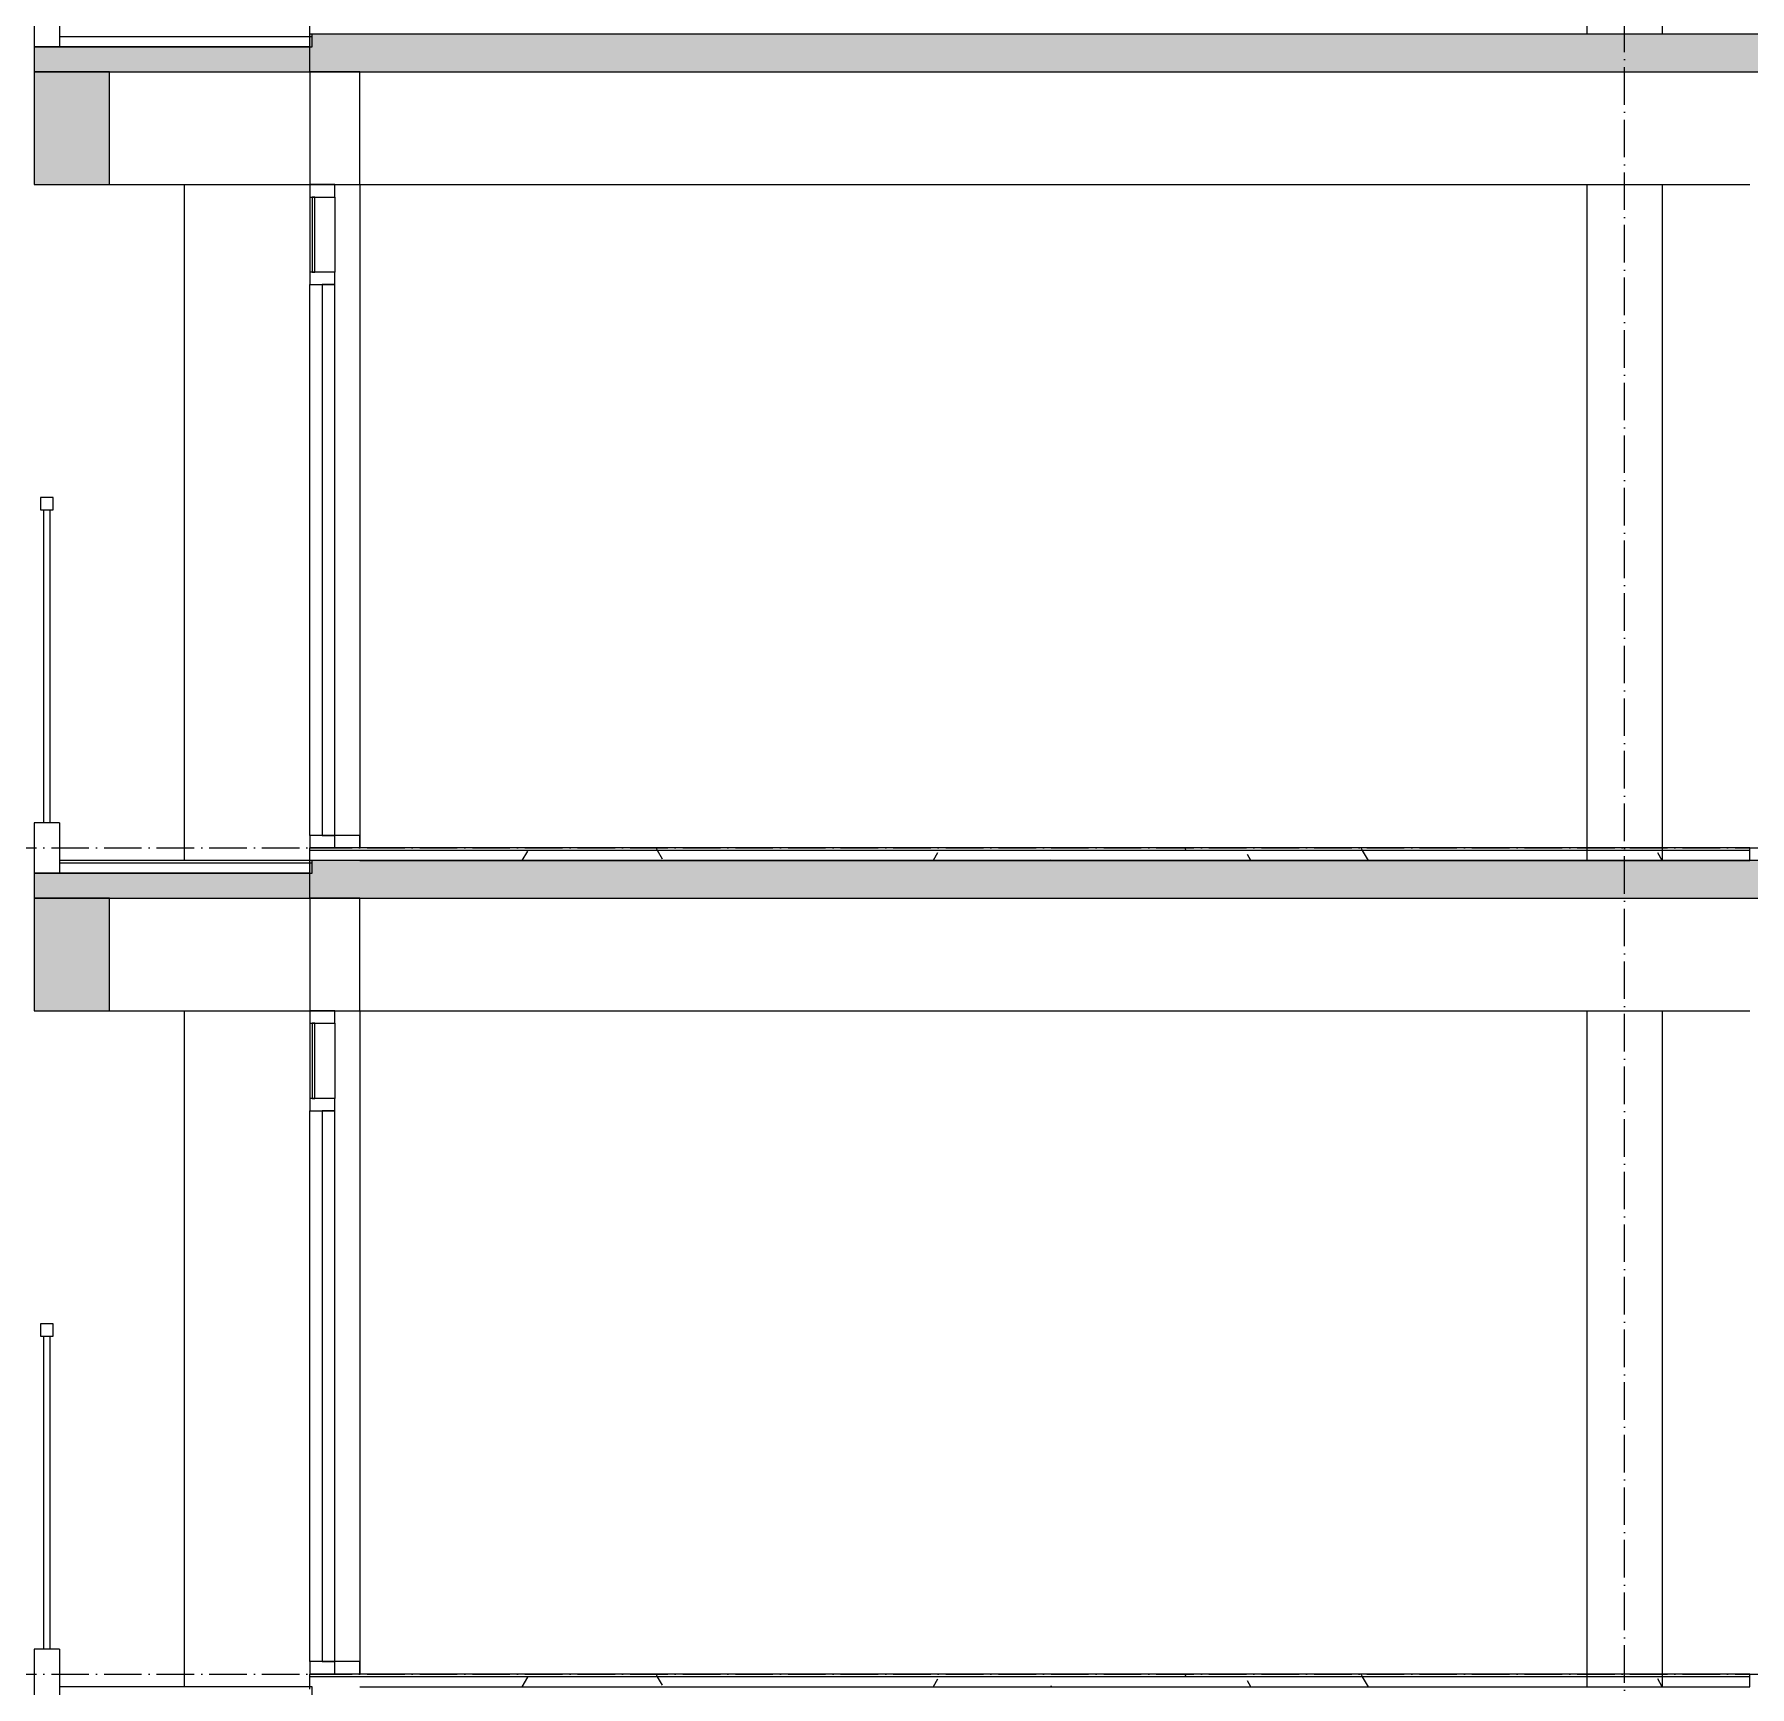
# Model space of a CAD drawing. Header units: millimetres. Extents: x -7075 to 54747, y -13937 to 93540.
# Drawn here: x 0 to 6850, y 58150 to 64750 of the extents above; entities that cross this region are included whole.
import ezdxf

# ---------------------------------------------------------------- set-up
doc = ezdxf.new("R2010")
doc.units = ezdxf.units.MM
doc.linetypes.add('Grid Line', pattern=[4.2, 3, -0.6, 0, -0.6])
for name, color, linetype, lineweight in [('A-FLOR-HRAL', 41, 'Continuous', 5), ('CUA', 31, 'Continuous', 9), ('NET CAT', 3, 'Continuous', 5), ('NET CATConcrete', 3, 'Continuous', 5), ('NET THAY 1', 41, 'Continuous', 5), ('NET THAY 2', 55, 'Continuous', 5), ('NET-CAT', 3, 'Continuous', 15), ('NET-THAY', 2, 'Continuous', 9), ('TRUC', 225, 'Continuous', 5)]:
    doc.layers.add(name, color=color, linetype=linetype, lineweight=lineweight)
pattern_1 = [(0, (19236.3, 76100), (812.8, 203.2), [67.056, -542.544, 67.056, -542.544, -3251.2]), (0, (19236.3, 76100), (812.8, 203.2), [-1219.2, 67.056, -1152.144, 67.056, -542.544, -1422.4]), (0, (19236.3, 76100), (812.8, 203.2), [-3048, 67.056, -339.344, 67.056, -948.944]), (120, (19541.1, 76201.6), (-582.3764, 602.3054), [67.056, -542.544, 67.056, -3793.744]), (120, (19541.1, 76201.6), (-582.3764, 602.3054), [-676.656, -542.544, 67.056, -1152.144, -2032]), (120, (19541.1, 76201.6), (-582.3764, 602.3054), [-2438.4, 67.056, -542.544, 67.056, -1355.344]), (120, (19541.1, 76201.6), (-582.3764, 602.3054), [-3115.056, -339.344, 67.056, -948.944]), (240, (19642.7, 76608), (-230.4236, -805.5054), [67.056, -542.544, 67.056, -3793.744]), (240, (19642.7, 76608), (-230.4236, -805.5054), [-676.656, -542.544, 67.056, -1152.144, -2032]), (240, (19642.7, 76608), (-230.4236, -805.5054), [-2438.4, 67.056, -542.544, 67.056, -1355.344]), (240, (19642.7, 76608), (-230.4236, -805.5054), [-3115.056, -339.344, 67.056, -948.944])]
pattern_2 = [(0, (19236.3, 79400), (812.8, 203.2), [67.056, -542.544, 67.056, -542.544, -3251.2]), (0, (19236.3, 79400), (812.8, 203.2), [-1219.2, 67.056, -1152.144, 67.056, -542.544, -1422.4]), (0, (19236.3, 79400), (812.8, 203.2), [-3048, 67.056, -339.344, 67.056, -948.944]), (120, (19541.1, 79501.6), (-582.3764, 602.3054), [67.056, -542.544, 67.056, -3793.744]), (120, (19541.1, 79501.6), (-582.3764, 602.3054), [-676.656, -542.544, 67.056, -1152.144, -2032]), (120, (19541.1, 79501.6), (-582.3764, 602.3054), [-2438.4, 67.056, -542.544, 67.056, -1355.344]), (120, (19541.1, 79501.6), (-582.3764, 602.3054), [-3115.056, -339.344, 67.056, -948.944]), (240, (19642.7, 79908), (-230.4236, -805.5054), [67.056, -542.544, 67.056, -3793.744]), (240, (19642.7, 79908), (-230.4236, -805.5054), [-676.656, -542.544, 67.056, -1152.144, -2032]), (240, (19642.7, 79908), (-230.4236, -805.5054), [-2438.4, 67.056, -542.544, 67.056, -1355.344]), (240, (19642.7, 79908), (-230.4236, -805.5054), [-3115.056, -339.344, 67.056, -948.944])]

# ---------------------------------------------------------------- blocks, each defined once
blk = doc.blocks.new('M_Concrete-Rectangular-Column - C10-1500 x 300mm-1078046-A-A')
at = {"layer": 'NET CAT', "color": 4}
for p, q in [((11299.9, 67450), (11299.9, 64750)), ((11599.9, 67450), (11599.9, 64750)), ((11299.9, 64150), (11299.9, 61450)), ((11599.9, 64150), (11599.9, 61450)), ((11299.9, 60850), (11299.9, 58150)), ((11599.9, 60850), (11599.9, 58150))]:
    blk.add_line(p, q, dxfattribs=at)
blk = doc.blocks.new('ALC1807-ASCENT PLAZA-KET CAU 180524_rvt-1-A-A')
at = {"color": 4, "lineweight": 5}
blk.add_blockref('M_Concrete-Rectangular-Column - C10-1500 x 300mm-1078046-A-A', (-5100, 0), dxfattribs=at)
blk = doc.blocks.new('CUA LO GIA - DB6-1834141-A-A')
at = {"layer": 'CUA'}
for p, q in [((1199.9, 21200), (1099.9, 21200)), ((1099.9, 21200), (1099.9, 21150)), ((1199.9, 21150), (1199.9, 21200)), ((1099.9, 21150), (1199.9, 21150)), ((1099.9, 21150), (1099.9, 20850)), ((1109.9, 21150), (1109.9, 20850)), ((1119.9, 21150), (1109.9, 21150)), ((1119.9, 20850), (1119.9, 21150)), ((1199.9, 21150), (1199.9, 20850)), ((1099.9, 20850), (1099.9, 20800)), ((1199.9, 20850), (1099.9, 20850)), ((1109.9, 20850), (1119.9, 20850)), ((1199.9, 20800), (1199.9, 20850)), ((1099.9, 20800), (1199.9, 20800)), ((1099.9, 18600), (1099.9, 20800)), ((1149.9, 20800), (1149.9, 18600)), ((1199.9, 20800), (1149.9, 20800)), ((1199.9, 18600), (1199.9, 20800)), ((1199.9, 18600), (1099.9, 18600)), ((1099.9, 18600), (1099.9, 18550)), ((1149.9, 18600), (1199.9, 18600)), ((1199.9, 18550), (1199.9, 18600)), ((1099.9, 18550), (1199.9, 18550))]:
    blk.add_line(p, q, dxfattribs=at)
blk = doc.blocks.new('Railing - 25mm-V63-A-A')
at = {"layer": 'NET THAY 2'}
for p, q in [((37.4, 18700), (37.4, 19950)), ((62.4, 19950), (62.4, 18700))]:
    blk.add_line(p, q, dxfattribs=at)
blk = doc.blocks.new('Railing - Railing-1915036-A-A')
at = {"layer": 'A-FLOR-HRAL'}
for p, q in [((24.9, 23300), (24.9, 23250)), ((74.9, 23300), (24.9, 23300)), ((74.9, 23250), (74.9, 23300)), ((24.9, 23250), (74.9, 23250))]:
    blk.add_line(p, q, dxfattribs=at)
blk.add_blockref('Railing - 25mm-V63-A-A', (0, 3300))

msp = doc.modelspace()

# ---------------------------------------------------------------- hatches: boundary and pattern name
at = {"layer": 'NET CAT', "lineweight": 9}
h = msp.add_hatch(color=7, dxfattribs=at)
h.paths.add_polyline_path([(40110.6, 64600), (41499.9, 64600), (41499.9, 64750), (35649.9, 64750), (35649.9, 64600), (36906.2, 64600)], flags=0)
h.paths.add_polyline_path([(6949.9, 64600), (6949.9, 64750), (1099.9, 64750), (1099.9, 64600), (1657.6, 64600)], flags=0)
h.paths.add_polyline_path([(9649.9, 64600), (11599.9, 64600), (11599.9, 64750), (9649.9, 64750)], flags=0)
h.paths.add_polyline_path([(32949.9, 64600), (32949.9, 64750), (24699.9, 64750), (24699.9, 64600), (32799.9, 64600)], flags=0)
h = msp.add_hatch(color=7, dxfattribs=at)
h.paths.add_polyline_path([(40110.6, 64600), (41499.9, 64600), (41499.9, 64750), (35599.9, 64750), (35599.9, 64600), (36906.2, 64600)])
h.paths.add_polyline_path([(1099.9, 64600), (6949.9, 64600), (6949.9, 64750), (1099.9, 64750)])
h.paths.add_polyline_path([(9599.9, 64600), (11599.9, 64600), (11599.9, 64750), (9599.9, 64750)])
h.paths.add_polyline_path([(32999.9, 64600), (32999.9, 64750), (24699.9, 64750), (24699.9, 64600), (32900.6, 64600)])
for points in [[(299.9, 64600), (1099.9, 64600), (1099.9, 64700), (-0.1, 64700), (-0.1, 64600)], [(-0.1, 64600), (1099.9, 64600), (1099.9, 64700), (-0.1, 64700)], [(299.9, 61300), (1099.9, 61300), (1099.9, 61400), (-0.1, 61400), (-0.1, 61300)], [(-0.1, 61300), (1099.9, 61300), (1099.9, 61400), (-0.1, 61400)]]:
    msp.add_hatch(color=7, dxfattribs=at).paths.add_polyline_path(points, flags=0)
h = msp.add_hatch(color=7, dxfattribs=at)
h.paths.add_polyline_path([(40110.6, 61300), (41499.9, 61300), (41499.9, 61450), (35649.9, 61450), (35649.9, 61300), (36906.2, 61300)], flags=0)
h.paths.add_polyline_path([(6949.9, 61300), (6949.9, 61450), (1099.9, 61450), (1099.9, 61300), (1657.6, 61300)], flags=0)
h.paths.add_polyline_path([(9649.9, 61300), (11599.9, 61300), (11599.9, 61450), (9649.9, 61450)], flags=0)
h.paths.add_polyline_path([(32949.9, 61300), (32949.9, 61450), (24699.9, 61450), (24699.9, 61300), (32799.9, 61300)], flags=0)
h = msp.add_hatch(color=7, dxfattribs=at)
h.paths.add_polyline_path([(40110.6, 61300), (41499.9, 61300), (41499.9, 61450), (35599.9, 61450), (35599.9, 61300), (36906.2, 61300)])
h.paths.add_polyline_path([(1099.9, 61300), (6949.9, 61300), (6949.9, 61450), (1099.9, 61450)])
h.paths.add_polyline_path([(9599.9, 61300), (11599.9, 61300), (11599.9, 61450), (9599.9, 61450)])
h.paths.add_polyline_path([(32999.9, 61300), (32999.9, 61450), (24699.9, 61450), (24699.9, 61300), (32900.6, 61300)])
at = {"layer": 'NET CAT'}
h = msp.add_hatch(dxfattribs=at)
h.set_pattern_fill('FP_4', color=10, style=0, pattern_type=2)
h.set_pattern_definition(pattern_2)
h.paths.add_polyline_path([(1657.6, 61490), (6849.9, 61490), (6849.9, 61500), (1299.9, 61500), (1299.9, 61490)], flags=0)
h = msp.add_hatch(dxfattribs=at)
h.set_pattern_fill('FP_4', color=10, style=0, pattern_type=2)
h.set_pattern_definition(pattern_2)
h.paths.add_polyline_path([(1657.6, 61450), (6849.9, 61450), (6849.9, 61490), (1299.9, 61490), (1299.9, 61450)], flags=0)
h = msp.add_hatch(dxfattribs=at)
h.set_pattern_fill('FP_4', color=10, style=0, pattern_type=2)
h.set_pattern_definition(pattern_1)
h.paths.add_polyline_path([(1657.6, 58190), (6849.9, 58190), (6849.9, 58200), (1299.9, 58200), (1299.9, 58190)], flags=0)
h = msp.add_hatch(dxfattribs=at)
h.set_pattern_fill('FP_4', color=10, style=0, pattern_type=2)
h.set_pattern_definition(pattern_1)
h.paths.add_polyline_path([(1657.6, 58150), (6849.9, 58150), (6849.9, 58190), (1299.9, 58190), (1299.9, 58150)], flags=0)
at = {"layer": 'NET CATConcrete'}
for points in [[(299.9, 64150), (299.9, 64600), (-0.1, 64600), (-0.1, 64150)], [(299.9, 60850), (299.9, 61300), (-0.1, 61300), (-0.1, 60850)]]:
    msp.add_hatch(color=256, dxfattribs=at).paths.add_polyline_path(points, flags=0)

# ---------------------------------------------------------------- linework, layer by layer
at = {"layer": 'NET CAT', "lineweight": 13}
for p, q in [((-0.1, 64600), (-0.1, 64150)), ((299.9, 64150), (299.9, 64600)), ((-0.1, 64150), (299.9, 64150)), ((-0.1, 61300), (-0.1, 60850)), ((299.9, 60850), (299.9, 61300)), ((-0.1, 60850), (299.9, 60850))]:
    msp.add_line(p, q, dxfattribs=at)
at = {"layer": 'NET CATConcrete'}
for p, q in [((299.9, 64600), (-0.1, 64600)), ((299.9, 61300), (-0.1, 61300))]:
    msp.add_line(p, q, dxfattribs=at)
at = {"layer": 'NET THAY 2'}
for p, q in [((1109.9, 64740), (99.9, 64740)), ((1099.9, 64740), (1099.9, 64800)), ((1109.9, 61450), (99.9, 61450)), ((1099.9, 61440), (1099.9, 61500)), ((6849.9, 61500), (1099.9, 61500)), ((6849.9, 61490), (1099.9, 61490)), ((1109.9, 61440), (99.9, 61440)), ((1099.9, 58140), (1099.9, 58200)), ((6849.9, 58200), (1099.9, 58200)), ((6849.9, 58190), (1099.9, 58190)), ((1109.9, 58150), (99.9, 58150))]:
    msp.add_line(p, q, dxfattribs=at)
at = {"layer": 'NET-CAT'}
for p, q in [((-0.1, 64900), (-0.1, 64700)), ((99.9, 64900), (99.9, 64700)), ((6949.9, 64750), (1099.9, 64750)), ((1099.9, 64600), (1099.9, 64750)), ((6949.9, 64750), (1099.9, 64750)), ((1109.9, 64700), (1109.9, 64750)), ((1099.9, 64700), (-0.1, 64700)), ((-0.1, 64700), (-0.1, 64600)), ((1099.9, 64700), (-0.1, 64700)), ((-0.1, 64700), (-0.1, 64600)), ((-0.1, 64700), (1109.9, 64700)), ((299.9, 64600), (11299.9, 64600)), ((299.9, 64600), (11299.9, 64600)), ((1099.9, 64600), (1099.9, 64150)), ((1299.9, 64600), (1099.9, 64600)), ((1299.9, 64600), (1099.9, 64600)), ((1299.9, 64150), (1299.9, 64600)), ((1099.9, 64150), (1299.9, 64150)), ((-0.1, 61600), (-0.1, 61400)), ((99.9, 61600), (-0.1, 61600)), ((99.9, 61600), (99.9, 61400)), ((1099.9, 61550), (1099.9, 61500)), ((1299.9, 61550), (1099.9, 61550)), ((1299.9, 61550), (1299.9, 61500)), ((1299.9, 61500), (1299.9, 61550)), ((6949.9, 61450), (1099.9, 61450)), ((1099.9, 61300), (1099.9, 61450)), ((6949.9, 61450), (1099.9, 61450)), ((1109.9, 61400), (1109.9, 61450)), ((1299.9, 61450), (6849.9, 61450)), ((6849.9, 61450), (6849.9, 61500)), ((1099.9, 61400), (-0.1, 61400)), ((-0.1, 61400), (-0.1, 61300)), ((1099.9, 61400), (-0.1, 61400)), ((-0.1, 61400), (-0.1, 61300)), ((-0.1, 61400), (1109.9, 61400)), ((299.9, 61300), (11299.9, 61300)), ((299.9, 61300), (11299.9, 61300)), ((1099.9, 61300), (1099.9, 60850)), ((1299.9, 61300), (1099.9, 61300)), ((1299.9, 61300), (1099.9, 61300)), ((1299.9, 60850), (1299.9, 61300)), ((1099.9, 60850), (1299.9, 60850)), ((-0.1, 58300), (-0.1, 58100)), ((99.9, 58300), (-0.1, 58300)), ((99.9, 58300), (99.9, 58100)), ((1099.9, 58250), (1099.9, 58200)), ((1299.9, 58250), (1099.9, 58250)), ((1299.9, 58250), (1299.9, 58200)), ((1299.9, 58200), (1299.9, 58250)), ((6849.9, 58150), (6849.9, 58200)), ((1109.9, 58100), (1109.9, 58150)), ((1299.9, 58150), (6849.9, 58150))]:
    msp.add_line(p, q, dxfattribs=at)
at = {"layer": 'NET-THAY'}
for p, q in [((-0.1, 64600), (299.9, 64600)), ((299.9, 64150), (6849.9, 64150)), ((599.9, 61450), (599.9, 64150)), ((1299.9, 64150), (1299.9, 61550)), ((-0.1, 61300), (299.9, 61300)), ((299.9, 60850), (6849.9, 60850)), ((599.9, 58150), (599.9, 60850)), ((1299.9, 60850), (1299.9, 58250))]:
    msp.add_line(p, q, dxfattribs=at)
at = {"layer": 'TRUC', "linetype": 'Grid Line', "ltscale": 50}
for p, q in [((6349.9, -10536.9), (6349.9, 93540.4)), ((-7075.1, 61500), (51521, 61500)), ((-7075.1, 58200), (51521, 58200))]:
    msp.add_line(p, q, dxfattribs=at)

# ---------------------------------------------------------------- block references
at = {"lineweight": 5}
msp.add_blockref('ALC1807-ASCENT PLAZA-KET CAU 180524_rvt-1-A-A', (0, 0), dxfattribs=at)
at = {"layer": 'CUA'}
for p in [(0, 42950), (0, 39650)]:
    msp.add_blockref('CUA LO GIA - DB6-1834141-A-A', p, dxfattribs=at)
at = {"layer": 'NET THAY 1'}
for p in [(0, 39600), (0, 36300)]:
    msp.add_blockref('Railing - Railing-1915036-A-A', p, dxfattribs=at)

doc.saveas('drawing.dxf')
